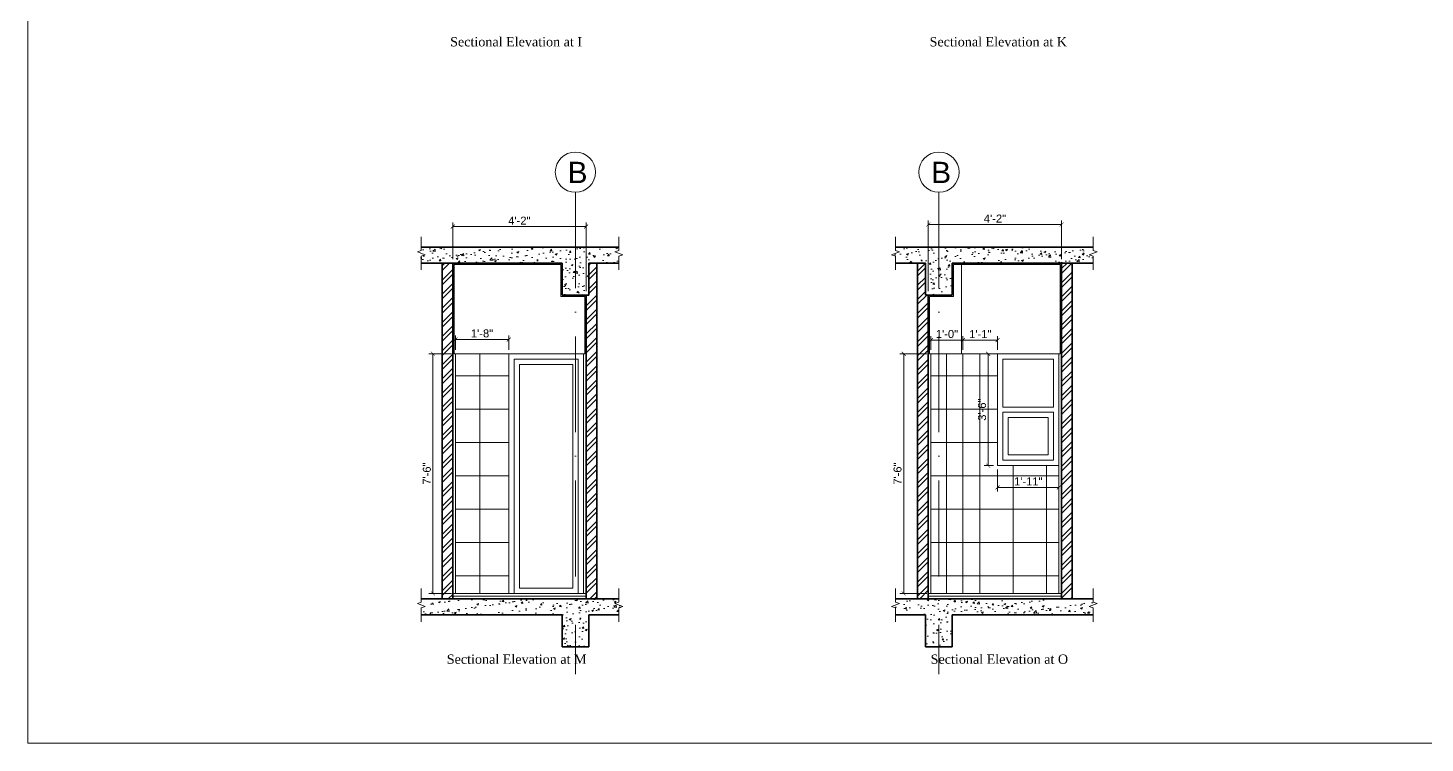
# Model space of a CAD drawing. Header units: inches. Extents: x 10755 to 33653, y -10992 to 10708.
# Drawn here: x 22359 to 22883, y 4004 to 4272 of the extents above; entities that cross this region are included whole.
import ezdxf

# ---------------------------------------------------------------- set-up
doc = ezdxf.new("R2010")
doc.units = ezdxf.units.IN
doc.header["$MEASUREMENT"] = 0
doc.linetypes.add('ACAD_ISO10W100', pattern=[18, 12, -3, 0, -3])
doc.linetypes.add('HIDDEN', pattern=[0.375, 0.25, -0.125])
for name, color, linetype, lineweight in [('12-Dim', 4, 'Continuous', 20), ('beam in plan', 241, 'HIDDEN', 20), ('centerline', 9, 'ACAD_ISO10W100', 5), ('Dimention', 4, 'Continuous', 15), ('elevation2', 151, 'Continuous', 18), ('hatch', 33, 'Continuous', 5), ('hatch 2', 8, 'Continuous', 13), ('hatch- rcc', 252, 'Continuous', 5), ('PLASTER', 50, 'Continuous', 9), ('Text', 150, 'Continuous', 18), ('wall', 1, 'Continuous', 35)]:
    doc.layers.add(name, color=color, linetype=linetype, lineweight=lineweight)
doc.layers.add('T-TEXT', color=230, linetype='Continuous')
doc.styles.add('ATTR', font='romans.shx', dxfattribs={"width": 0.8, "height": 0.7})
doc.styles.get("Standard").update_dxf_attribs({"font": 'arial.ttf'})
doc.styles.add('suren', font='times.ttf', dxfattribs={"height": 4})
doc.dimstyles.new('s3', dxfattribs={"dimscale": 3, "dimtxt": 1, "dimasz": 0.5, "dimexe": 0.5, "dimexo": 0.5, "dimgap": 0.25, "dimtad": 1, "dimzin": 3, "dimdsep": 46, "dimlunit": 4, "dimtxsty": 'Standard', "dimblk": 'ARCHTICK', "dimcen": 0, "dimclrd": 256, "dimclre": 256, "dimclrt": 6, "dimadec": 0, "dimazin": 0, "dimtfac": 0.5, "dimtix": 1, "dimtmove": 1, "dimatfit": 3, "dimfxl": 0.5, "dimfrac": 1, "dimtolj": 1, "dimtzin": 0, "dimarcsym": 1})
pattern_1 = [(45, (-6571.457, -5896.172), (-2.6516504, 2.6516504), []), (45, (-6569.6893, -5896.172), (-2.6516504, 2.6516504), [])]
pattern_2 = [(50, (-6571.457, -5896.172), (7.1726018, -0.6275213), [0.75, -8.25]), (355, (-6571.457, -5896.172), (-1.3875133, 7.5219213), [0.6, -6.6]), (100.451444, (-6570.8594, -5896.224), (5.7850885, 6.8944), [0.637402, -7.011421]), (46.1842, (-6571.457, -5894.172), (10.672413, -1.655193), [1.125, -12.375]), (96.63564, (-6570.568, -5894.31), (9.346619, 9.741186), [0.956103, -10.517138]), (351.18416, (-6571.457, -5894.172), (9.34662, 9.741186), [0.9, -9.9]), (21, (-6570.457, -5894.672), (5.9690705, -4.026189), [0.75, -8.25]), (326, (-6570.457, -5894.672), (2.4331533, 7.2515005), [0.6, -6.6]), (71.451445, (-6569.96, -5895.0074), (8.4022238, 3.2253115), [0.637402, -7.011421]), (37.5, (-6571.457, -5896.1719), (0.12159855, 3.32893854), [0, -6.52, 0, -6.7, 0, -6.625]), (7.5, (-6571.457, -5896.172), (2.6306954, 3.9441171), [0, -3.82, 0, -6.37, 0, -2.525]), (327.5, (-6573.687, -5896.1719), (5.33822436, -0.2255487), [0, -2.5, 0, -7.8, 0, -10.35]), (317.5, (-6574.687, -5896.172), (5.8318617, 1.0010498), [0, -3.25, 0, -5.18, 0, -7.35])]
pattern_3 = [(90, (-6571.457, -5896.172), (-12.5, 3e-15), []), (180, (-6571.457, -5896.172), (-3e-15, -12.5), [])]

# ---------------------------------------------------------------- blocks, each defined once
blk = doc.blocks.new('_ArchTick')
at = {"color": 0, "const_width": 0.15}
blk.add_lwpolyline([(-0.5, -0.5), (0.5, 0.5)], dxfattribs=at)
blk = doc.blocks.new('*D2014')
at = {"layer": 'Defpoints', "color": 0, "transparency": 16777216}
for p in [(8692.16, 6485.6), (8672.16, 6480.28), (8692.16, 6480.28)]:
    blk.add_point(p, dxfattribs=at)
at = {"layer": 'Dimention', "lineweight": -2, "transparency": 16777216}
for p, q in [((8672.16, 6481.78), (8672.16, 6487.1)), ((8692.16, 6481.78), (8692.16, 6487.1)), ((8672.16, 6485.6), (8692.16, 6485.6))]:
    blk.add_line(p, q, dxfattribs=at)
at = {"layer": 'Dimention', "lineweight": -2, "transparency": 16777216, "xscale": 1.5, "yscale": 1.5, "zscale": 1.5, "rotation": 180}
blk.add_blockref('_ArchTick', (8672.16, 6485.6), dxfattribs=at)
at = {"layer": 'Dimention', "lineweight": -2, "transparency": 16777216, "xscale": 1.5, "yscale": 1.5, "zscale": 1.5}
blk.add_blockref('_ArchTick', (8692.16, 6485.6), dxfattribs=at)
at = {"layer": 'Dimention', "color": 6, "transparency": 16777216, "insert": (8682.16, 6487.88), "char_height": 3, "attachment_point": 5}
blk.add_mtext('\\A1;1\'-8"', dxfattribs=at)
blk = doc.blocks.new('*D2015')
at = {"layer": 'Defpoints', "color": 0, "transparency": 16777216}
for p in [(8721.16, 6527.97), (8671.16, 6514.28), (8721.16, 6502.28)]:
    blk.add_point(p, dxfattribs=at)
at = {"layer": 'Dimention', "lineweight": -2, "transparency": 16777216}
for p, q in [((8671.16, 6515.78), (8671.16, 6529.47)), ((8671.16, 6527.97), (8721.16, 6527.97)), ((8721.16, 6503.78), (8721.16, 6529.47))]:
    blk.add_line(p, q, dxfattribs=at)
at = {"layer": 'Dimention', "lineweight": -2, "transparency": 16777216, "xscale": 1.5, "yscale": 1.5, "zscale": 1.5, "rotation": 180}
blk.add_blockref('_ArchTick', (8671.16, 6527.97), dxfattribs=at)
at = {"layer": 'Dimention', "lineweight": -2, "transparency": 16777216, "xscale": 1.5, "yscale": 1.5, "zscale": 1.5}
blk.add_blockref('_ArchTick', (8721.16, 6527.97), dxfattribs=at)
at = {"layer": 'Dimention', "color": 6, "transparency": 16777216, "insert": (8696.16, 6530.22), "char_height": 3, "attachment_point": 5}
blk.add_mtext('\\A1;4\'-2"', dxfattribs=at)
blk = doc.blocks.new('*D2016')
at = {"layer": 'Defpoints', "color": 0, "transparency": 16777216}
for p in [(8899.49, 6528.76), (8899.49, 6514.28), (8849.49, 6502.28)]:
    blk.add_point(p, dxfattribs=at)
at = {"layer": 'Dimention', "lineweight": -2, "transparency": 16777216}
for p, q in [((8849.49, 6503.78), (8849.49, 6530.26)), ((8849.49, 6528.76), (8899.49, 6528.76)), ((8899.49, 6515.78), (8899.49, 6530.26))]:
    blk.add_line(p, q, dxfattribs=at)
at = {"layer": 'Dimention', "lineweight": -2, "transparency": 16777216, "xscale": 1.5, "yscale": 1.5, "zscale": 1.5, "rotation": 180}
blk.add_blockref('_ArchTick', (8849.49, 6528.76), dxfattribs=at)
at = {"layer": 'Dimention', "lineweight": -2, "transparency": 16777216, "xscale": 1.5, "yscale": 1.5, "zscale": 1.5}
blk.add_blockref('_ArchTick', (8899.49, 6528.76), dxfattribs=at)
at = {"layer": 'Dimention', "color": 6, "transparency": 16777216, "insert": (8874.49, 6531.01), "char_height": 3, "attachment_point": 5}
blk.add_mtext('\\A1;4\'-2"', dxfattribs=at)
blk = doc.blocks.new('*D2017')
at = {"layer": 'Defpoints', "color": 0, "transparency": 16777216}
for p in [(8862.49, 6485.38), (8862.49, 6480.28), (8875.49, 6480.28)]:
    blk.add_point(p, dxfattribs=at)
at = {"layer": 'Dimention', "lineweight": -2, "transparency": 16777216}
for p, q in [((8862.49, 6481.78), (8862.49, 6486.88)), ((8875.49, 6481.78), (8875.49, 6486.88)), ((8875.49, 6485.38), (8862.49, 6485.38))]:
    blk.add_line(p, q, dxfattribs=at)
at = {"layer": 'Dimention', "lineweight": -2, "transparency": 16777216, "xscale": 1.5, "yscale": 1.5, "zscale": 1.5, "rotation": 180}
blk.add_blockref('_ArchTick', (8862.49, 6485.38), dxfattribs=at)
at = {"layer": 'Dimention', "lineweight": -2, "transparency": 16777216, "xscale": 1.5, "yscale": 1.5, "zscale": 1.5}
blk.add_blockref('_ArchTick', (8875.49, 6485.38), dxfattribs=at)
at = {"layer": 'Dimention', "color": 6, "transparency": 16777216, "insert": (8868.99, 6487.64), "char_height": 3, "attachment_point": 5}
blk.add_mtext('\\A1;1\'-1"', dxfattribs=at)
blk = doc.blocks.new('*D2018')
at = {"layer": 'Defpoints', "color": 0, "transparency": 16777216}
for p in [(8850.49, 6485.38), (8850.49, 6480.28), (8862.49, 6480.28)]:
    blk.add_point(p, dxfattribs=at)
at = {"layer": 'Dimention', "lineweight": -2, "transparency": 16777216}
for p, q in [((8850.49, 6481.78), (8850.49, 6486.88)), ((8862.49, 6481.78), (8862.49, 6486.88)), ((8862.49, 6485.38), (8850.49, 6485.38))]:
    blk.add_line(p, q, dxfattribs=at)
at = {"layer": 'Dimention', "lineweight": -2, "transparency": 16777216, "xscale": 1.5, "yscale": 1.5, "zscale": 1.5, "rotation": 180}
blk.add_blockref('_ArchTick', (8850.49, 6485.38), dxfattribs=at)
at = {"layer": 'Dimention', "lineweight": -2, "transparency": 16777216, "xscale": 1.5, "yscale": 1.5, "zscale": 1.5}
blk.add_blockref('_ArchTick', (8862.49, 6485.38), dxfattribs=at)
at = {"layer": 'Dimention', "color": 6, "transparency": 16777216, "insert": (8856.49, 6487.66), "char_height": 3, "attachment_point": 5}
blk.add_mtext('\\A1;1\'-0"', dxfattribs=at)
blk = doc.blocks.new('*D2026')
at = {"layer": 'Defpoints', "color": 0, "transparency": 16777216}
for p in [(8850.49, 6480.28), (8840.26, 6390.28), (8850.49, 6390.28)]:
    blk.add_point(p, dxfattribs=at)
at = {"layer": 'Dimention', "lineweight": -2, "transparency": 16777216}
for p, q in [((8848.99, 6480.28), (8838.76, 6480.28)), ((8840.26, 6480.28), (8840.26, 6390.28)), ((8848.99, 6390.28), (8838.76, 6390.28))]:
    blk.add_line(p, q, dxfattribs=at)
at = {"layer": 'Dimention', "lineweight": -2, "transparency": 16777216, "xscale": 1.5, "yscale": 1.5, "zscale": 1.5}
for p, rotation in [((8840.26, 6480.28), 90), ((8840.26, 6390.28), 270)]:
    blk.add_blockref('_ArchTick', p, dxfattribs=dict(at, rotation=rotation))
at = {"layer": 'Dimention', "color": 6, "transparency": 16777216, "insert": (8837.98, 6435.28), "char_height": 3, "attachment_point": 5, "rotation": 90}
blk.add_mtext('\\A1;7\'-6"', dxfattribs=at)
blk = doc.blocks.new('*D2027')
at = {"layer": 'Defpoints', "color": 0, "transparency": 16777216}
for p in [(8672.16, 6480.28), (8663.75, 6390.28), (8672.16, 6390.28)]:
    blk.add_point(p, dxfattribs=at)
at = {"layer": 'Dimention', "lineweight": -2, "transparency": 16777216}
for p, q in [((8670.66, 6480.28), (8662.25, 6480.28)), ((8663.75, 6480.28), (8663.75, 6390.28)), ((8670.66, 6390.28), (8662.25, 6390.28))]:
    blk.add_line(p, q, dxfattribs=at)
at = {"layer": 'Dimention', "lineweight": -2, "transparency": 16777216, "xscale": 1.5, "yscale": 1.5, "zscale": 1.5}
for p, rotation in [((8663.75, 6480.28), 90), ((8663.75, 6390.28), 270)]:
    blk.add_blockref('_ArchTick', p, dxfattribs=dict(at, rotation=rotation))
at = {"layer": 'Dimention', "color": 6, "transparency": 16777216, "insert": (8661.47, 6435.28), "char_height": 3, "attachment_point": 5, "rotation": 90}
blk.add_mtext('\\A1;7\'-6"', dxfattribs=at)
blk = doc.blocks.new('*D2028')
at = {"layer": 'Defpoints', "color": 0, "transparency": 16777216}
for p in [(8875.49, 6438.28), (8898.49, 6438.28), (8875.49, 6430.09)]:
    blk.add_point(p, dxfattribs=at)
at = {"layer": 'Dimention', "lineweight": -2, "transparency": 16777216}
for p, q in [((8875.49, 6436.78), (8875.49, 6428.59)), ((8898.49, 6436.78), (8898.49, 6428.59)), ((8898.49, 6430.09), (8875.49, 6430.09))]:
    blk.add_line(p, q, dxfattribs=at)
at = {"layer": 'Dimention', "lineweight": -2, "transparency": 16777216, "xscale": 1.5, "yscale": 1.5, "zscale": 1.5, "rotation": 180}
blk.add_blockref('_ArchTick', (8875.49, 6430.09), dxfattribs=at)
at = {"layer": 'Dimention', "lineweight": -2, "transparency": 16777216, "xscale": 1.5, "yscale": 1.5, "zscale": 1.5}
blk.add_blockref('_ArchTick', (8898.49, 6430.09), dxfattribs=at)
at = {"layer": 'Dimention', "color": 6, "transparency": 16777216, "insert": (8886.99, 6432.35), "char_height": 3, "attachment_point": 5}
blk.add_mtext('\\A1;1\'-11"', dxfattribs=at)
blk = doc.blocks.new('*D2029')
at = {"layer": 'Defpoints', "color": 0, "transparency": 16777216}
for p in [(8871.93, 6480.28), (8875.49, 6480.28), (8875.49, 6438.28)]:
    blk.add_point(p, dxfattribs=at)
at = {"layer": 'Dimention', "lineweight": -2, "transparency": 16777216}
for p, q in [((8873.99, 6480.28), (8870.43, 6480.28)), ((8871.93, 6438.28), (8871.93, 6480.28)), ((8873.99, 6438.28), (8870.43, 6438.28))]:
    blk.add_line(p, q, dxfattribs=at)
at = {"layer": 'Dimention', "lineweight": -2, "transparency": 16777216, "xscale": 1.5, "yscale": 1.5, "zscale": 1.5}
for p, rotation in [((8871.93, 6480.28), 90), ((8871.93, 6438.28), 270)]:
    blk.add_blockref('_ArchTick', p, dxfattribs=dict(at, rotation=rotation))
at = {"layer": 'Dimention', "color": 6, "transparency": 16777216, "insert": (8869.65, 6459.28), "char_height": 3, "attachment_point": 5, "rotation": 90}
blk.add_mtext('\\A1;3\'-6"', dxfattribs=at)
blk = doc.blocks.new('A$C73A77BFC')
at = {"layer": 'hatch'}
h = blk.add_hatch(dxfattribs=at)
h.set_pattern_fill('ANSI37', color=256, scale=100, angle=45)
h.set_pattern_definition(pattern_3)
h.paths.add_polyline_path([(2120.706, 584.106), (2100.706, 584.106), (2100.706, 494.106), (2120.706, 494.106)])
h = blk.add_hatch(dxfattribs=at)
h.set_pattern_fill('ANSI37', color=256, scale=100, angle=45)
h.set_pattern_definition(pattern_3)
h.paths.add_polyline_path([(2304.037, 494.106), (2279.037, 494.106), (2279.037, 584.106), (2304.037, 584.106), (2304.037, 542.106), (2327.037, 542.106), (2327.037, 494.106)])
at = {"layer": 'hatch 2', "linetype": 'Continuous', "ltscale": 30}
h = blk.add_hatch(dxfattribs=at)
h.set_pattern_fill('ANSI32', color=256, scale=10, style=0)
h.set_pattern_definition(pattern_1)
h.paths.add_polyline_path([(2099.706, 618.106), (2095.706, 618.106), (2095.706, 492.106), (2099.706, 492.106)])
h = blk.add_hatch(dxfattribs=at)
h.set_pattern_fill('ANSI32', color=256, scale=10, style=0)
h.set_pattern_definition(pattern_1)
h.paths.add_polyline_path([(2153.706, 618.106), (2150.706, 618.106), (2150.706, 606.106), (2149.706, 606.106), (2149.706, 492.106), (2153.706, 492.106)])
h = blk.add_hatch(dxfattribs=at)
h.set_pattern_fill('ANSI32', color=256, scale=10, style=0)
h.set_pattern_definition(pattern_1)
h.paths.add_polyline_path([(2278.037, 606.106), (2277.037, 606.106), (2277.037, 618.106), (2274.037, 618.106), (2274.037, 492.106), (2278.037, 492.106)])
h = blk.add_hatch(dxfattribs=at)
h.set_pattern_fill('ANSI32', color=256, scale=10, style=0)
h.set_pattern_definition(pattern_1)
h.paths.add_polyline_path([(2328.037, 492.106), (2332.037, 492.106), (2332.037, 618.106), (2328.037, 618.106)])
at = {"layer": 'hatch- rcc'}
h = blk.add_hatch(dxfattribs=at)
h.set_pattern_fill('AR-CONC', color=256, style=0)
h.set_pattern_definition(pattern_2)
h.paths.add_polyline_path([(2140.706, 606.106), (2150.706, 606.106), (2150.706, 618.106), (2162.022, 618.106), (2162.022, 620.676), (2163.506, 621.216), (2160.538, 622.296), (2162.022, 622.836), (2162.022, 624.106), (2087.925, 624.106), (2087.925, 622.836), (2086.441, 622.296), (2089.409, 621.216), (2087.925, 620.676), (2087.925, 618.106), (2140.706, 618.106)])
h = blk.add_hatch(dxfattribs=at)
h.set_pattern_fill('AR-CONC', color=256, style=0)
h.set_pattern_definition(pattern_2)
h.paths.add_polyline_path([(2287.037, 618.106), (2339.817, 618.106), (2339.817, 620.676), (2338.334, 621.216), (2341.301, 622.296), (2339.817, 622.836), (2339.817, 624.106), (2265.72, 624.106), (2265.72, 622.836), (2267.204, 622.296), (2264.237, 621.216), (2265.72, 620.676), (2265.72, 618.106), (2277.037, 618.106), (2277.037, 606.106), (2287.037, 606.106)])
h = blk.add_hatch(dxfattribs=at)
h.set_pattern_fill('AR-CONC', color=256, style=0)
h.set_pattern_definition(pattern_2)
h.paths.add_polyline_path([(2150.706, 486.106), (2162.022, 486.106), (2162.022, 488.676), (2163.506, 489.216), (2160.538, 490.296), (2162.022, 490.836), (2162.022, 492.106), (2087.925, 492.106), (2087.925, 490.836), (2086.441, 490.296), (2089.409, 489.216), (2087.925, 488.676), (2087.925, 486.106), (2140.706, 486.106), (2140.706, 474.106), (2150.706, 474.106)])
h = blk.add_hatch(dxfattribs=at)
h.set_pattern_fill('AR-CONC', color=256, style=0)
h.set_pattern_definition(pattern_2)
h.paths.add_polyline_path([(2287.037, 486.106), (2339.817, 486.106), (2339.817, 488.676), (2338.334, 489.216), (2341.301, 490.296), (2339.817, 490.836), (2339.817, 492.106), (2265.72, 492.106), (2265.72, 490.836), (2267.204, 490.296), (2264.237, 489.216), (2265.72, 488.676), (2265.72, 486.106), (2277.037, 486.106), (2277.037, 474.106), (2287.037, 474.106)])
at = {"layer": '12-Dim', "linetype": 'Continuous'}
for points in [[(2087.925, 627.995), (2087.925, 622.836), (2086.441, 622.296), (2089.409, 621.216), (2087.925, 620.676), (2087.925, 615.536)], [(2162.022, 627.995), (2162.022, 622.836), (2160.538, 622.296), (2163.506, 621.216), (2162.022, 620.676), (2162.022, 615.536)], [(2265.72, 627.995), (2265.72, 622.836), (2267.204, 622.296), (2264.237, 621.216), (2265.72, 620.676), (2265.72, 615.536)], [(2339.817, 627.995), (2339.817, 622.836), (2341.301, 622.296), (2338.334, 621.216), (2339.817, 620.676), (2339.817, 615.536)], [(2087.925, 495.995), (2087.925, 490.836), (2086.441, 490.296), (2089.409, 489.216), (2087.925, 488.676), (2087.925, 483.536)], [(2162.022, 495.995), (2162.022, 490.836), (2160.538, 490.296), (2163.506, 489.216), (2162.022, 488.676), (2162.022, 483.536)], [(2265.72, 495.995), (2265.72, 490.836), (2267.204, 490.296), (2264.237, 489.216), (2265.72, 488.676), (2265.72, 483.536)], [(2339.817, 495.995), (2339.817, 490.836), (2341.301, 490.296), (2338.334, 489.216), (2339.817, 488.676), (2339.817, 483.536)]]:
    blk.add_lwpolyline(points, dxfattribs=at)
at = {"layer": 'centerline', "ltscale": 3}
for p, q in [((2145.706, 644.71), (2145.706, 463.797)), ((2282.037, 644.71), (2282.037, 463.797))]:
    blk.add_line(p, q, dxfattribs=at)
at = {"layer": 'centerline', "linetype": 'Continuous'}
for centre in [(2145.706, 652.254), (2282.037, 652.254)]:
    blk.add_circle(centre, 7.544, dxfattribs=at)
at = {"layer": 'Dimention'}
for points in [[(1940.423, 920.501), (2988.202, 920.501), (2988.202, 437.965), (1940.423, 437.965)], [(2148.706, 584.106), (2120.706, 584.106), (2120.706, 494.106), (2148.706, 494.106)], [(2146.706, 582.106), (2122.706, 582.106), (2122.706, 494.106), (2146.706, 494.106)], [(2144.706, 580.106), (2124.706, 580.106), (2124.706, 496.106), (2144.706, 496.106)]]:
    blk.add_lwpolyline(points, close=True, dxfattribs=at)
blk.add_lwpolyline([(2306.037, 562.106), (2306.037, 544.106), (2325.037, 544.106), (2325.037, 562.106)], dxfattribs=at)
at = {"layer": 'elevation2'}
for p, q in [((2325.037, 564.106), (2306.037, 564.106)), ((2325.037, 562.106), (2306.037, 562.106))]:
    blk.add_line(p, q, dxfattribs=at)
for points in [[(2327.037, 584.106), (2304.037, 584.106), (2304.037, 542.106), (2327.037, 542.106)], [(2306.037, 562.106), (2325.037, 562.106), (2325.037, 544.106), (2306.037, 544.106)], [(2308.037, 560.106), (2323.037, 560.106), (2323.037, 546.106), (2308.037, 546.106)]]:
    blk.add_lwpolyline(points, close=True, dxfattribs=at)
blk.add_lwpolyline([(2325.037, 564.106), (2325.037, 582.106), (2306.037, 582.106), (2306.037, 564.106)], dxfattribs=at)
at = {"layer": 'PLASTER', "linetype": 'Continuous', "ltscale": 30}
for p, q in [((2140.206, 617.606), (2100.206, 617.606)), ((2100.206, 617.606), (2100.206, 584.106)), ((2140.206, 605.606), (2140.206, 617.606)), ((2287.537, 617.606), (2327.537, 617.606)), ((2287.537, 605.606), (2287.537, 617.606)), ((2290.535, 584.106), (2290.535, 617.606)), ((2327.537, 617.606), (2327.537, 584.106)), ((2149.206, 605.606), (2140.206, 605.606)), ((2149.206, 605.606), (2149.206, 584.106)), ((2278.537, 605.606), (2287.537, 605.606)), ((2278.537, 605.606), (2278.537, 584.106)), ((2100.206, 584.106), (2100.706, 584.106)), ((2100.706, 584.106), (2100.706, 494.106)), ((2148.706, 584.106), (2148.706, 494.106)), ((2149.206, 584.106), (2148.706, 584.106)), ((2278.537, 584.106), (2279.037, 584.106)), ((2279.037, 584.106), (2279.037, 494.106)), ((2291.035, 584.106), (2291.035, 494.106)), ((2327.037, 584.106), (2327.037, 494.106)), ((2327.537, 584.106), (2327.037, 584.106)), ((2149.706, 494.106), (2099.706, 494.106)), ((2149.706, 493.106), (2099.706, 493.106)), ((2278.037, 494.106), (2328.037, 494.106)), ((2278.037, 493.106), (2328.037, 493.106))]:
    blk.add_line(p, q, dxfattribs=at)
blk.add_lwpolyline([(2120.706, 584.106), (2100.706, 584.106), (2100.706, 494.106), (2120.706, 494.106)], close=True, dxfattribs=at)
blk.add_lwpolyline([(2304.037, 494.106), (2279.037, 494.106), (2279.037, 584.106), (2304.037, 584.106), (2304.037, 542.106), (2327.037, 542.106), (2327.037, 494.106), (2304.037, 494.106)], dxfattribs=at)
at = {"layer": 'wall', "linetype": 'Continuous', "ltscale": 30}
for p, q in [((2162.022, 624.106), (2087.925, 624.106)), ((2265.72, 624.106), (2339.817, 624.106)), ((2140.706, 618.106), (2087.925, 618.106)), ((2095.706, 618.106), (2095.706, 492.106)), ((2099.706, 618.106), (2099.706, 492.106)), ((2140.706, 606.106), (2140.706, 618.106)), ((2162.022, 618.106), (2150.706, 618.106)), ((2150.706, 606.106), (2150.706, 618.106)), ((2153.706, 618.106), (2153.706, 492.106)), ((2265.72, 618.106), (2277.037, 618.106)), ((2274.037, 618.106), (2274.037, 492.106)), ((2277.037, 606.106), (2277.037, 618.106)), ((2287.037, 618.106), (2339.817, 618.106)), ((2287.037, 606.106), (2287.037, 618.106)), ((2328.037, 618.106), (2328.037, 492.106)), ((2332.037, 618.106), (2332.037, 492.106)), ((2150.706, 606.106), (2140.706, 606.106)), ((2149.706, 606.106), (2149.706, 492.106)), ((2277.037, 606.106), (2287.037, 606.106)), ((2278.037, 606.106), (2278.037, 492.106)), ((2162.022, 492.106), (2087.925, 492.106)), ((2265.72, 492.106), (2339.817, 492.106)), ((2140.706, 486.106), (2087.925, 486.106)), ((2140.706, 474.106), (2140.706, 486.106)), ((2162.022, 486.106), (2150.706, 486.106)), ((2150.706, 474.106), (2150.706, 486.106)), ((2265.72, 486.106), (2277.037, 486.106)), ((2277.037, 474.106), (2277.037, 486.106)), ((2287.037, 486.106), (2339.817, 486.106)), ((2287.037, 474.106), (2287.037, 486.106)), ((2150.706, 474.106), (2140.706, 474.106)), ((2277.037, 474.106), (2287.037, 474.106))]:
    blk.add_line(p, q, dxfattribs=at)
at = {"style": 'ATTR', "width": 0.8, "flags": 9}
blk.add_attdef('ESTCODE', (115.095, 879.654), '', height=0.626, rotation=180, dxfattribs=at)
at = {"style": 'ATTR', "text_generation_flag": 4, "width": 0.8, "flags": 9}
blk.add_attdef('ESTCODE', (115.095, 835.661), '', height=0.626, rotation=180, dxfattribs=at)
at = {"layer": 'T-TEXT', "ltscale": 100, "char_height": 8, "width": 12.94397, "attachment_point": 1, "style": 'suren'}
for insert in [(2142.805, 656.15), (2279.136, 656.15)]:
    blk.add_mtext('{\\fArial|b0|i0|c0|p34;B}', dxfattribs=dict(at, insert=insert))
at = {"layer": 'Text', "ltscale": 50, "char_height": 3.49999, "width": 66.60799, "attachment_point": 9}
for s, insert in [('{\\fTimes New Roman|b0|i0|c0|p18;Sectional Elevation at I}', (2148.201, 699.391)), ('{\\fTimes New Roman|b0|i0|c0|p18;Sectional Elevation at K}', (2330.043, 699.391)), ('{\\fTimes New Roman|b0|i0|c0|p18;Sectional Elevation at M}', (2149.886, 467.662)), ('{\\fTimes New Roman|b0|i0|c0|p18;Sectional Elevation at O}', (2330.456, 467.662))]:
    blk.add_mtext(s, dxfattribs=dict(at, insert=insert))
at = {"layer": 'Dimention'}
for base, p1, p2, picture, middle in [((2149.706, 631.797), (2099.706, 618.106), (2149.706, 606.106), '*D2015', (2124.706, 634.053)), ((2328.037, 632.584), (2278.037, 606.106), (2328.037, 618.106), '*D2016', (2303.037, 634.84)), ((2120.706, 589.424), (2100.706, 584.106), (2120.706, 584.106), '*D2014', (2110.706, 591.706)), ((2279.037, 589.207), (2291.035, 584.106), (2279.037, 584.106), '*D2018', (2285.036, 591.489)), ((2291.035, 589.207), (2304.037, 584.106), (2291.035, 584.106), '*D2017', (2297.536, 591.463)), ((2304.037, 533.92), (2327.037, 542.106), (2304.037, 542.106), '*D2028', (2315.537, 536.176))]:
    dim = blk.add_linear_dim(base=base, p1=p1, p2=p2, dimstyle='s3', dxfattribs=at)
    dim.commit()
    dim.dimension.update_dxf_attribs({"geometry": picture, "text_midpoint": middle, "insert": (-6571.457, -5896.172)})
for base, p1, p2, picture, middle in [((2092.293, 494.106), (2100.706, 584.106), (2100.706, 494.106), '*D2027', (2090.011, 539.106)), ((2268.802, 494.106), (2279.037, 584.106), (2279.037, 494.106), '*D2026', (2266.52, 539.106)), ((2300.477, 584.106), (2304.037, 542.106), (2304.037, 584.106), '*D2029', (2298.194, 563.106))]:
    dim = blk.add_linear_dim(base=base, p1=p1, p2=p2, angle=90, dimstyle='s3', dxfattribs=at)
    dim.commit()
    dim.dimension.update_dxf_attribs({"geometry": picture, "text_midpoint": middle, "insert": (-6571.457, -5896.172)})

msp = doc.modelspace()

# ---------------------------------------------------------------- block references
at = {"layer": 'beam in plan'}
msp.add_blockref('A$C73A77BFC', (20418.68, 3565.584), dxfattribs=at)

doc.saveas('drawing.dxf')
